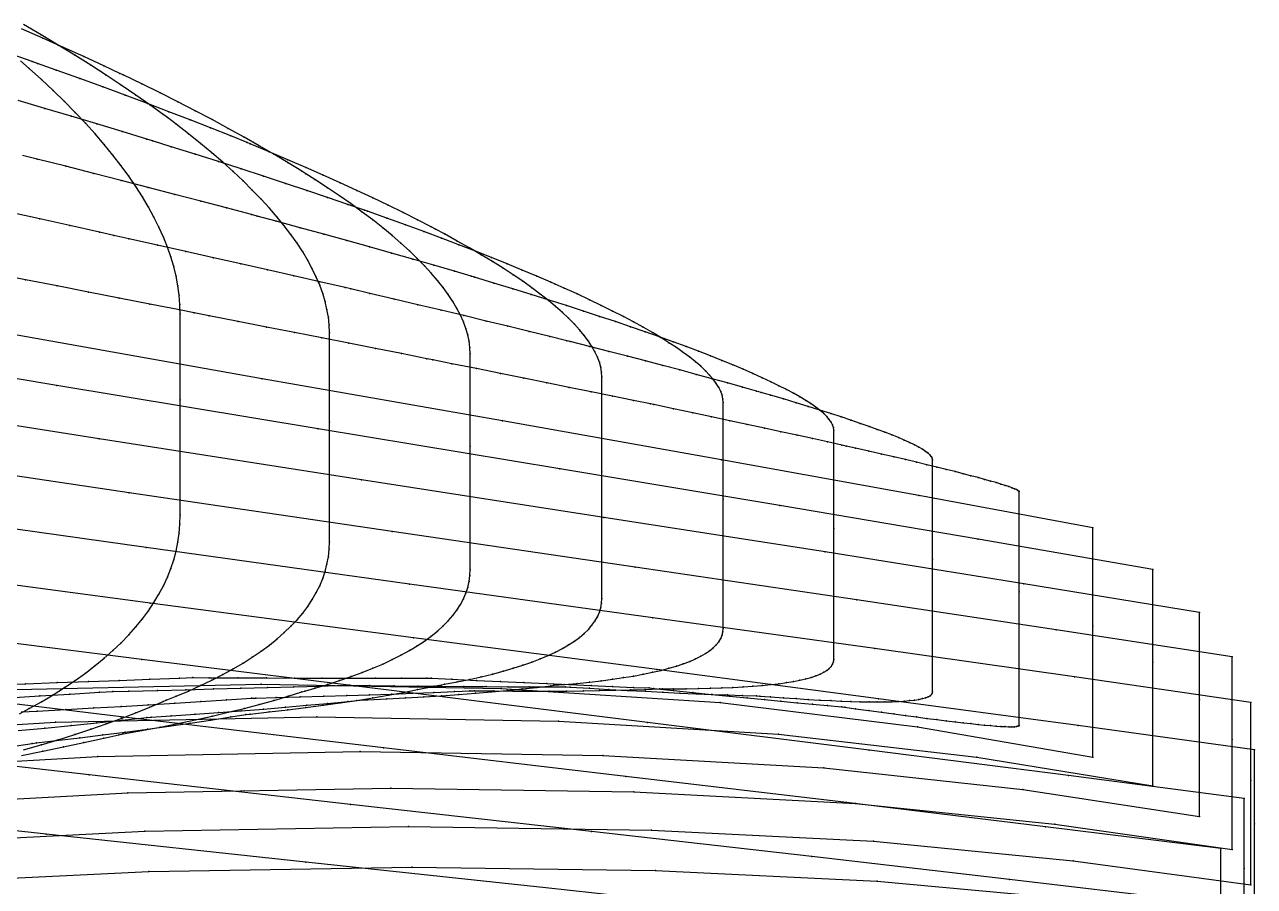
# Model space of a CAD drawing. Extents: x 0 to 4.67, y -4.5 to 1.66.
# Drawn here: x 4.134 to 4.667, y -0.268 to 0.106 of the extents above; entities that cross this region are included whole.
import ezdxf

# ---------------------------------------------------------------- set-up
doc = ezdxf.new("R2010")
doc.units = 0
doc.layers.get('0').update_dxf_attribs({"linetype": 'CONTINUOUS'})

msp = doc.modelspace()

# ---------------------------------------------------------------- linework, layer by layer
at = {"color": 4}
for points in [[(4.13231, -0.21127), (4.14155, -0.20943), (4.15057, -0.20757), (4.15938, -0.20568), (4.16798, -0.20377), (4.17447, -0.20227), (4.17635, -0.20194), (4.18451, -0.20047), (4.19245, -0.19896), (4.20017, -0.19742), (4.20766, -0.19583), (4.21494, -0.19421), (4.22199, -0.19256), (4.22881, -0.19087), (4.23542, -0.18914), (4.24179, -0.18737), (4.24795, -0.18557), (4.25387, -0.18374), (4.25519, -0.18331), (4.25957, -0.18209), (4.26504, -0.18045), (4.27028, -0.17877), (4.2753, -0.17705), (4.28008, -0.17528), (4.28464, -0.17346), (4.28896, -0.1716), (4.29305, -0.16969), (4.29691, -0.16774), (4.30054, -0.16574), (4.30394, -0.1637), (4.3071, -0.16161), (4.31003, -0.15948), (4.31273, -0.15731), (4.31519, -0.15509), (4.31742, -0.15283), (4.31942, -0.15053), (4.32118, -0.14818), (4.32271, -0.14579), (4.324, -0.14336), (4.32506, -0.14088), (4.32588, -0.13837), (4.32647, -0.13581), (4.32682, -0.13321), (4.32694, -0.13057), (4.32694, -0.07705), (4.32694, -0.03693), (4.32682, -0.03425), (4.32647, -0.03152), (4.32588, -0.02876), (4.32506, -0.02595), (4.324, -0.02309), (4.32271, -0.0202), (4.32118, -0.01726), (4.31942, -0.01428), (4.31742, -0.01127), (4.31519, -0.00821), (4.31273, -0.00511), (4.31003, -0.00197), (4.3071, 0.00121), (4.30394, 0.00443), (4.30054, 0.00769), (4.29691, 0.01099), (4.29305, 0.01432), (4.28896, 0.0177), (4.28464, 0.02111), (4.28008, 0.02455), (4.2753, 0.02804), (4.27028, 0.03156), (4.26504, 0.03512), (4.25957, 0.03871), (4.2557, 0.04117), (4.25387, 0.04233), (4.24795, 0.04596), (4.2418, 0.04963), (4.23542, 0.05334), (4.22881, 0.05707), (4.22199, 0.06084), (4.21494, 0.06464), (4.20766, 0.06847), (4.20017, 0.07233), (4.19245, 0.07622), (4.18451, 0.08014), (4.17635, 0.08409), (4.17499, 0.08474), (4.16798, 0.08804), (4.15938, 0.09202), (4.15057, 0.09602), (4.14155, 0.10006), (4.13231, 0.10411)], [(4.13319, -0.20884), (4.1408, -0.20666), (4.1482, -0.20445), (4.15537, -0.2022), (4.16233, -0.1999), (4.16906, -0.19758), (4.17558, -0.19521), (4.18187, -0.19281), (4.18793, -0.19037), (4.19378, -0.1879), (4.19508, -0.18732), (4.1994, -0.1856), (4.2048, -0.18331), (4.20997, -0.18098), (4.21491, -0.17861), (4.21963, -0.17618), (4.22412, -0.17372), (4.22839, -0.1712), (4.23242, -0.16864), (4.23623, -0.16604), (4.23981, -0.16339), (4.24316, -0.1607), (4.24628, -0.15796), (4.24917, -0.15518), (4.25183, -0.15236), (4.25426, -0.14949), (4.25646, -0.14658), (4.25843, -0.14363), (4.26017, -0.14063), (4.26168, -0.1376), (4.26295, -0.13452), (4.264, -0.1314), (4.26481, -0.12824), (4.26539, -0.12504), (4.26573, -0.1218), (4.26585, -0.11852), (4.26585, -0.06666), (4.26585, -0.02779), (4.26573, -0.02447), (4.26539, -0.02111), (4.26481, -0.0177), (4.264, -0.01426), (4.26295, -0.01077), (4.26168, -0.00724), (4.26017, -0.00368), (4.25843, -0.00007), (4.25646, 0.00357), (4.25426, 0.00726), (4.25183, 0.01098), (4.24917, 0.01474), (4.24628, 0.01854), (4.24316, 0.02237), (4.23981, 0.02624), (4.23623, 0.03015), (4.23242, 0.03409), (4.22839, 0.03807), (4.22412, 0.04209), (4.21963, 0.04613), (4.21491, 0.05022), (4.20997, 0.05433), (4.2048, 0.05848), (4.1994, 0.06266), (4.19559, 0.06552), (4.19378, 0.06687), (4.18793, 0.07109), (4.18187, 0.07534), (4.17558, 0.07962), (4.16906, 0.08393), (4.16233, 0.08827), (4.15537, 0.09263), (4.1482, 0.09703), (4.1408, 0.10145), (4.13319, 0.1059)], [(4.12625, -0.20767), (4.13689, -0.20604), (4.13875, -0.20575), (4.14732, -0.20478), (4.15754, -0.20359), (4.16754, -0.20237), (4.17733, -0.20112), (4.18691, -0.19986), (4.19627, -0.19857), (4.20541, -0.19726), (4.21433, -0.19592), (4.22303, -0.19456), (4.22961, -0.19349), (4.23152, -0.1933), (4.23978, -0.1924), (4.24782, -0.19146), (4.25563, -0.19049), (4.26322, -0.18949), (4.27059, -0.18844), (4.27773, -0.18737), (4.28464, -0.18626), (4.29133, -0.18511), (4.29779, -0.18393), (4.30402, -0.18271), (4.31002, -0.18146), (4.31136, -0.18116), (4.31579, -0.1804), (4.32133, -0.17936), (4.32664, -0.17827), (4.33172, -0.17714), (4.33656, -0.17596), (4.34117, -0.17474), (4.34555, -0.17347), (4.3497, -0.17216), (4.35361, -0.1708), (4.35728, -0.1694), (4.36072, -0.16795), (4.36393, -0.16646), (4.3669, -0.16492), (4.36963, -0.16334), (4.37212, -0.16172), (4.37438, -0.16005), (4.3764, -0.15834), (4.37819, -0.15658), (4.37973, -0.15479), (4.38104, -0.15294), (4.38211, -0.15106), (4.38295, -0.14913), (4.38354, -0.14716), (4.3839, -0.14515), (4.38402, -0.1431), (4.38402, -0.08819), (4.38402, -0.04703), (4.3839, -0.04494), (4.38354, -0.0428), (4.38295, -0.04061), (4.38211, -0.03838), (4.38104, -0.03611), (4.37973, -0.03379), (4.37819, -0.03143), (4.3764, -0.02903), (4.37438, -0.02659), (4.37212, -0.0241), (4.36963, -0.02157), (4.3669, -0.019), (4.36393, -0.01639), (4.36072, -0.01373), (4.35728, -0.01104), (4.35361, -0.0083), (4.3497, -0.00552), (4.34555, -0.00271), (4.34117, 0.00015), (4.33656, 0.00304), (4.33172, 0.00598), (4.32664, 0.00895), (4.32133, 0.01197), (4.31579, 0.01502), (4.31188, 0.01711), (4.31002, 0.0181), (4.30402, 0.02119), (4.29779, 0.02433), (4.29133, 0.0275), (4.28464, 0.0307), (4.27773, 0.03394), (4.27059, 0.03722), (4.26322, 0.04053), (4.25563, 0.04387), (4.24782, 0.04725), (4.23978, 0.05066), (4.23152, 0.0541), (4.23013, 0.05467), (4.22303, 0.05755), (4.21433, 0.06103), (4.20541, 0.06453), (4.19627, 0.06807), (4.18691, 0.07163), (4.17733, 0.07523), (4.16754, 0.07885), (4.15754, 0.08251), (4.14732, 0.08619), (4.13927, 0.08905), (4.13689, 0.0899), (4.12625, 0.09362)], [(4.13142, -0.19322), (4.13568, -0.19096), (4.141, -0.18796), (4.14609, -0.18492), (4.15097, -0.18184), (4.15562, -0.1787), (4.16004, -0.17552), (4.16424, -0.1723), (4.16822, -0.16903), (4.17197, -0.16572), (4.1755, -0.16236), (4.1788, -0.15896), (4.18188, -0.15551), (4.18472, -0.15202), (4.18735, -0.14849), (4.18974, -0.14492), (4.19191, -0.1413), (4.19385, -0.13764), (4.19556, -0.13394), (4.19705, -0.1302), (4.1983, -0.12642), (4.19933, -0.1226), (4.20013, -0.11874), (4.2007, -0.11484), (4.20104, -0.1109), (4.20116, -0.10692), (4.20116, -0.05702), (4.20116, -0.01962), (4.20104, -0.0156), (4.2007, -0.01155), (4.20013, -0.00745), (4.19933, -0.00331), (4.1983, 0.00086), (4.19705, 0.00507), (4.19556, 0.00932), (4.19385, 0.01361), (4.19191, 0.01794), (4.18974, 0.0223), (4.18735, 0.02669), (4.18472, 0.03113), (4.18188, 0.03559), (4.1788, 0.0401), (4.1755, 0.04463), (4.17197, 0.0492), (4.16822, 0.05381), (4.16424, 0.05844), (4.16004, 0.06311), (4.15562, 0.06781), (4.15097, 0.07254), (4.14609, 0.0773), (4.141, 0.08209), (4.13568, 0.08691), (4.13192, 0.0902)], [(4.13079, -0.2005), (4.14239, -0.1994), (4.15379, -0.19828), (4.16498, -0.19714), (4.17595, -0.196), (4.18672, -0.19485), (4.1886, -0.19464), (4.19727, -0.19407), (4.20761, -0.19337), (4.21773, -0.19264), (4.22763, -0.19189), (4.23732, -0.19112), (4.24678, -0.19033), (4.25603, -0.18952), (4.26505, -0.18869), (4.27386, -0.18784), (4.28051, -0.18716), (4.28244, -0.18708), (4.29079, -0.1867), (4.29893, -0.18628), (4.30683, -0.18583), (4.31451, -0.18535), (4.32196, -0.18483), (4.32918, -0.18428), (4.33618, -0.18369), (4.34294, -0.18308), (4.34948, -0.18242), (4.35578, -0.18174), (4.36185, -0.18102), (4.3632, -0.18084), (4.36769, -0.18049), (4.37329, -0.17999), (4.37866, -0.17944), (4.3838, -0.17885), (4.3887, -0.17821), (4.39336, -0.17752), (4.39779, -0.1768), (4.40198, -0.17602), (4.40594, -0.1752), (4.40966, -0.17434), (4.41314, -0.17343), (4.41638, -0.17248), (4.41938, -0.17149), (4.42214, -0.17045), (4.42467, -0.16936), (4.42695, -0.16823), (4.429, -0.16706), (4.4308, -0.16584), (4.43237, -0.16458), (4.43369, -0.16328), (4.43477, -0.16193), (4.43562, -0.16054), (4.43622, -0.15911), (4.43658, -0.15763), (4.4367, -0.15612), (4.4367, -0.10008), (4.4367, -0.05808), (4.43658, -0.05652), (4.43622, -0.05491), (4.43562, -0.05326), (4.43477, -0.05156), (4.43369, -0.04982), (4.43237, -0.04803), (4.4308, -0.0462), (4.429, -0.04432), (4.42695, -0.0424), (4.42467, -0.04043), (4.42214, -0.03843), (4.41938, -0.03637), (4.41638, -0.03428), (4.41314, -0.03214), (4.40966, -0.02996), (4.40594, -0.02774), (4.40198, -0.02547), (4.39779, -0.02316), (4.39336, -0.02082), (4.3887, -0.01842), (4.3838, -0.01599), (4.37866, -0.01352), (4.37329, -0.01101), (4.36769, -0.00845), (4.36373, -0.00669), (4.36185, -0.00587), (4.35578, -0.00326), (4.34948, -0.00062), (4.34294, 0.00206), (4.33618, 0.00478), (4.32918, 0.00754), (4.32196, 0.01034), (4.31451, 0.01317), (4.30683, 0.01604), (4.29893, 0.01894), (4.29079, 0.02188), (4.28244, 0.02486), (4.28104, 0.02535), (4.27386, 0.02785), (4.26505, 0.03086), (4.25603, 0.03391), (4.24678, 0.03699), (4.23732, 0.0401), (4.22763, 0.04324), (4.21773, 0.04642), (4.20761, 0.04963), (4.19727, 0.05288), (4.18913, 0.0554), (4.18672, 0.05615), (4.17595, 0.05944), (4.16498, 0.06276), (4.15379, 0.06611), (4.14239, 0.06949), (4.13079, 0.0729)], [(4.13219, -0.19236), (4.13913, -0.192), (4.15148, -0.19135), (4.16362, -0.19068), (4.17556, -0.19), (4.18729, -0.18932), (4.1988, -0.18862), (4.2101, -0.18792), (4.22119, -0.1872), (4.23207, -0.18648), (4.23397, -0.18635), (4.24273, -0.18615), (4.25317, -0.18588), (4.2634, -0.1856), (4.2734, -0.1853), (4.28319, -0.18498), (4.29275, -0.18464), (4.3021, -0.18428), (4.31121, -0.1839), (4.32011, -0.18351), (4.32683, -0.18319), (4.32878, -0.18321), (4.33722, -0.1833), (4.34544, -0.18335), (4.35342, -0.18337), (4.36118, -0.18336), (4.36871, -0.18332), (4.37601, -0.18324), (4.38307, -0.18313), (4.38991, -0.18299), (4.39651, -0.18281), (4.40288, -0.1826), (4.40901, -0.18236), (4.41037, -0.1823), (4.41491, -0.18232), (4.42057, -0.1823), (4.42599, -0.18224), (4.43118, -0.18213), (4.43613, -0.18198), (4.44085, -0.18178), (4.44532, -0.18154), (4.44956, -0.18126), (4.45355, -0.18093), (4.45731, -0.18055), (4.46083, -0.18013), (4.4641, -0.17967), (4.46713, -0.17916), (4.46993, -0.17861), (4.47248, -0.17802), (4.47479, -0.17738), (4.47685, -0.17669), (4.47867, -0.17596), (4.48026, -0.17519), (4.48159, -0.17437), (4.48269, -0.17351), (4.48354, -0.17261), (4.48415, -0.17166), (4.48451, -0.17067), (4.48464, -0.16964), (4.48464, -0.11273), (4.48464, -0.07007), (4.48451, -0.06899), (4.48415, -0.06786), (4.48354, -0.06669), (4.48269, -0.06548), (4.48159, -0.06421), (4.48026, -0.06291), (4.47867, -0.06155), (4.47685, -0.06015), (4.47479, -0.05871), (4.47248, -0.05722), (4.46993, -0.05568), (4.46713, -0.0541), (4.4641, -0.05248), (4.46083, -0.05081), (4.45731, -0.0491), (4.45355, -0.04734), (4.44956, -0.04554), (4.44532, -0.0437), (4.44085, -0.04181), (4.43613, -0.03988), (4.43118, -0.03791), (4.42599, -0.0359), (4.42057, -0.03384), (4.41491, -0.03174), (4.41091, -0.03028), (4.40901, -0.0296), (4.40288, -0.02745), (4.39651, -0.02525), (4.38991, -0.02301), (4.38307, -0.02074), (4.37601, -0.01842), (4.36871, -0.01606), (4.36118, -0.01367), (4.35342, -0.01123), (4.34544, -0.00876), (4.33722, -0.00625), (4.32878, -0.0037), (4.32737, -0.00328), (4.32011, -0.00114), (4.31121, 0.00145), (4.3021, 0.00408), (4.29275, 0.00674), (4.28319, 0.00944), (4.2734, 0.01217), (4.2634, 0.01494), (4.25317, 0.01775), (4.24273, 0.02059), (4.2345, 0.0228), (4.23207, 0.02346), (4.22119, 0.02635), (4.2101, 0.02927), (4.1988, 0.03223), (4.18729, 0.03522), (4.17556, 0.03825), (4.16362, 0.0413), (4.15148, 0.04439), (4.13913, 0.04751), (4.13272, 0.04912)], [(4.12695, -0.18626), (4.14023, -0.18545), (4.15331, -0.18463), (4.16619, -0.18383), (4.17185, -0.18346), (4.17886, -0.18331), (4.19132, -0.18303), (4.20358, -0.18274), (4.21562, -0.18244), (4.22745, -0.18213), (4.23907, -0.18182), (4.25048, -0.1815), (4.26167, -0.18117), (4.27264, -0.18084), (4.27456, -0.18077), (4.2834, -0.1809), (4.29394, -0.18104), (4.30426, -0.18115), (4.31435, -0.18125), (4.32423, -0.18134), (4.33388, -0.1814), (4.34331, -0.18145), (4.35251, -0.18148), (4.36148, -0.1815), (4.36827, -0.1815), (4.37023, -0.18162), (4.37875, -0.18212), (4.38704, -0.1826), (4.3951, -0.18304), (4.40293, -0.18345), (4.41052, -0.18383), (4.41789, -0.18418), (4.42502, -0.18449), (4.43192, -0.18478), (4.43858, -0.18503), (4.445, -0.18525), (4.45119, -0.18544), (4.45257, -0.18548), (4.45714, -0.18584), (4.46285, -0.18625), (4.46833, -0.18663), (4.47357, -0.18696), (4.47856, -0.18724), (4.48332, -0.18748), (4.48783, -0.18768), (4.49211, -0.18784), (4.49614, -0.18794), (4.49993, -0.18801), (4.50348, -0.18803), (4.50678, -0.18801), (4.50984, -0.18794), (4.51266, -0.18782), (4.51523, -0.18767), (4.51756, -0.18747), (4.51965, -0.18722), (4.52149, -0.18693), (4.52308, -0.1866), (4.52443, -0.18623), (4.52554, -0.1858), (4.5264, -0.18534), (4.52701, -0.18483), (4.52738, -0.18428), (4.5275, -0.18368), (4.5275, -0.12612), (4.5275, -0.08298), (4.52738, -0.08233), (4.52701, -0.08165), (4.5264, -0.08091), (4.52554, -0.08013), (4.52443, -0.0793), (4.52308, -0.07842), (4.52149, -0.0775), (4.51965, -0.07654), (4.51756, -0.07552), (4.51523, -0.07446), (4.51266, -0.07336), (4.50984, -0.07221), (4.50678, -0.07101), (4.50348, -0.06977), (4.49993, -0.06848), (4.49614, -0.06715), (4.49211, -0.06577), (4.48783, -0.06435), (4.48332, -0.06288), (4.47856, -0.06137), (4.47357, -0.05981), (4.46833, -0.05821), (4.46286, -0.05656), (4.45714, -0.05488), (4.4531, -0.0537), (4.45119, -0.05315), (4.445, -0.0514), (4.43858, -0.04961), (4.43192, -0.04778), (4.42502, -0.04591), (4.41789, -0.04399), (4.41052, -0.04204), (4.40293, -0.04004), (4.3951, -0.038), (4.38704, -0.03592), (4.37875, -0.0338), (4.37023, -0.03164), (4.3688, -0.03128), (4.36148, -0.02947), (4.35251, -0.02727), (4.34331, -0.02502), (4.33388, -0.02274), (4.32423, -0.02042), (4.31435, -0.01806), (4.30426, -0.01567), (4.29394, -0.01323), (4.2834, -0.01076), (4.2751, -0.00883), (4.27264, -0.00826), (4.26167, -0.00573), (4.25048, -0.00317), (4.23907, -0.00057), (4.22745, 0.00207), (4.21562, 0.00474), (4.20358, 0.00744), (4.19132, 0.01018), (4.17886, 0.01296), (4.17239, 0.01439), (4.16619, 0.01578), (4.15331, 0.01864), (4.14023, 0.02154), (4.12695, 0.02447)], [(4.11996, -0.18068), (4.13396, -0.18018), (4.14775, -0.17969), (4.16134, -0.17919), (4.17473, -0.1787), (4.18791, -0.17822), (4.20089, -0.17773), (4.2066, -0.17752), (4.21366, -0.17755), (4.22622, -0.1776), (4.23857, -0.17765), (4.2507, -0.17769), (4.26263, -0.17772), (4.27434, -0.17775), (4.28584, -0.17778), (4.29711, -0.1778), (4.30817, -0.17781), (4.31011, -0.17781), (4.31901, -0.17823), (4.32963, -0.17872), (4.34003, -0.17919), (4.35021, -0.17965), (4.36016, -0.1801), (4.36989, -0.18053), (4.37939, -0.18094), (4.38866, -0.18134), (4.39771, -0.18172), (4.40454, -0.182), (4.40652, -0.18221), (4.41511, -0.18309), (4.42346, -0.18394), (4.43159, -0.18476), (4.43947, -0.18555), (4.44713, -0.1863), (4.45455, -0.18703), (4.46174, -0.18773), (4.46869, -0.1884), (4.4754, -0.18903), (4.48188, -0.18964), (4.48811, -0.19021), (4.4895, -0.19034), (4.49411, -0.19099), (4.49987, -0.1918), (4.50539, -0.19256), (4.51066, -0.19328), (4.5157, -0.19396), (4.52049, -0.19459), (4.52504, -0.19518), (4.52935, -0.19573), (4.53341, -0.19623), (4.53723, -0.19668), (4.54081, -0.1971), (4.54414, -0.19747), (4.54722, -0.19779), (4.55006, -0.19808), (4.55266, -0.19831), (4.55501, -0.19851), (4.55711, -0.19866), (4.55896, -0.19876), (4.56057, -0.19882), (4.56193, -0.19884), (4.56304, -0.19881), (4.56391, -0.19874), (4.56453, -0.19863), (4.5649, -0.19847), (4.56502, -0.19826), (4.56502, -0.14027), (4.56502, -0.09679), (4.5649, -0.09654), (4.56453, -0.09625), (4.56391, -0.0959), (4.56304, -0.09551), (4.56193, -0.09507), (4.56057, -0.09459), (4.55896, -0.09406), (4.55711, -0.09348), (4.55501, -0.09285), (4.55266, -0.09218), (4.55006, -0.09146), (4.54722, -0.0907), (4.54414, -0.08989), (4.54081, -0.08903), (4.53723, -0.08812), (4.53341, -0.08717), (4.52935, -0.08618), (4.52504, -0.08513), (4.52049, -0.08404), (4.5157, -0.08291), (4.51066, -0.08173), (4.50539, -0.0805), (4.49987, -0.07923), (4.49411, -0.07792), (4.49004, -0.07699), (4.48811, -0.07656), (4.48188, -0.07519), (4.4754, -0.07377), (4.46869, -0.0723), (4.46174, -0.07079), (4.45455, -0.06924), (4.44713, -0.06765), (4.43948, -0.06601), (4.43159, -0.06433), (4.42346, -0.06261), (4.41511, -0.06085), (4.40652, -0.05904), (4.40509, -0.05874), (4.39771, -0.05722), (4.38866, -0.05537), (4.37939, -0.05347), (4.36989, -0.05154), (4.36016, -0.04956), (4.35021, -0.04755), (4.34003, -0.04549), (4.32963, -0.0434), (4.31901, -0.04126), (4.31065, -0.03959), (4.30817, -0.03909), (4.29711, -0.0369), (4.28584, -0.03466), (4.27434, -0.03239), (4.26263, -0.03008), (4.2507, -0.02773), (4.23857, -0.02535), (4.22622, -0.02293), (4.21366, -0.02047), (4.20714, -0.01919), (4.20089, -0.01796), (4.18791, -0.01541), (4.17473, -0.01282), (4.16134, -0.0102), (4.14775, -0.00754), (4.13396, -0.00484), (4.11996, -0.00211)], [(4.02557, -0.2042), (4.14706, -0.19684), (4.26046, -0.19448), (4.36519, -0.19633), (4.46073, -0.20203), (4.54669, -0.21201), (4.6231, -0.22446), (4.6231, -0.1708), (4.6231, -0.13058), (4.54724, -0.11736), (4.46128, -0.10275), (4.36574, -0.08685), (4.26101, -0.06956), (4.14761, -0.05067), (4.02612, -0.03028)], [(4.12338, -0.18277), (4.23619, -0.18028), (4.34038, -0.18224), (4.43543, -0.18828), (4.52094, -0.19887), (4.59695, -0.21207), (4.59695, -0.15516), (4.59695, -0.1125), (4.52148, -0.09848), (4.43597, -0.08298), (4.34092, -0.06612), (4.23674, -0.04779), (4.12392, -0.02775)], [(4.04347, -0.21871), (4.16543, -0.21176), (4.27927, -0.20954), (4.3844, -0.21128), (4.48032, -0.21666), (4.5666, -0.22608), (4.64331, -0.23782), (4.64331, -0.18719), (4.64331, -0.14924), (4.56715, -0.13676), (4.48087, -0.12298), (4.38495, -0.10798), (4.27982, -0.09166), (4.16598, -0.07383), (4.04402, -0.05459)], [(4.05613, -0.23409), (4.17839, -0.22753), (4.29252, -0.22543), (4.39792, -0.22708), (4.49408, -0.23216), (4.58058, -0.24106), (4.65748, -0.25215), (4.65748, -0.20433), (4.65748, -0.16848), (4.58114, -0.1567), (4.49463, -0.14368), (4.39847, -0.12951), (4.29307, -0.11411), (4.17894, -0.09727), (4.05668, -0.07909)], [(4.06342, -0.25036), (4.18583, -0.24416), (4.3001, -0.24218), (4.40562, -0.24373), (4.50189, -0.24854), (4.5885, -0.25695), (4.66549, -0.26743), (4.66549, -0.22222), (4.66549, -0.18834), (4.58905, -0.1772), (4.50244, -0.16489), (4.40617, -0.15149), (4.30065, -0.13693), (4.18638, -0.12101), (4.06397, -0.10383)], [(4.06515, -0.26754), (4.18753, -0.26167), (4.30178, -0.25979), (4.40728, -0.26127), (4.50353, -0.26581), (4.59012, -0.27377), (4.6671, -0.28369), (4.6671, -0.24091), (4.6671, -0.20884), (4.59067, -0.1983), (4.50408, -0.18665), (4.40783, -0.17398), (4.30233, -0.1602), (4.18809, -0.14513), (4.0657, -0.12887)], [(4.06169, -0.28558), (4.18389, -0.28002), (4.29796, -0.27824), (4.4033, -0.27963), (4.49941, -0.28394), (4.58587, -0.29148), (4.66273, -0.30088), (4.66273, -0.26035), (4.66273, -0.22996), (4.58642, -0.21998), (4.49996, -0.20894), (4.40385, -0.19693), (4.29851, -0.18387), (4.18444, -0.1696), (4.06224, -0.1542)], [(4.05316, -0.30446), (4.17502, -0.29919), (4.28878, -0.2975), (4.39383, -0.29882), (4.48967, -0.30291), (4.57589, -0.31006), (4.65254, -0.31898), (4.65254, -0.28053), (4.65254, -0.25171), (4.57644, -0.24224), (4.49022, -0.23176), (4.39438, -0.22037), (4.28933, -0.20799), (4.17557, -0.19445), (4.05371, -0.17983)], [(4.03974, -0.32419), (4.16111, -0.31918), (4.27441, -0.31758), (4.37904, -0.31884), (4.4745, -0.32272), (4.56037, -0.32951), (4.63671, -0.33798), (4.63671, -0.30146), (4.63671, -0.27409), (4.56092, -0.26509), (4.47505, -0.25514), (4.37959, -0.24432), (4.27496, -0.23256), (4.16166, -0.2197), (4.04029, -0.20582)], [(4.02163, -0.34476), (4.14238, -0.33999), (4.25509, -0.33847), (4.35917, -0.33967), (4.45413, -0.34336), (4.53956, -0.34982), (4.6155, -0.35787), (4.6155, -0.32314), (4.6155, -0.2971), (4.5401, -0.28854), (4.45468, -0.27909), (4.35972, -0.2688), (4.25563, -0.25761), (4.14292, -0.24538), (4.02218, -0.23217)]]:
    msp.add_lwpolyline(points, dxfattribs=at)
at = {"color": 2}
for p in [(4.1408, 0.10145, 1.6407), (4.14155, 0.10006, 1.8492), (4.1482, 0.09703, 1.6407), (4.15057, 0.09602, 1.8492), (4.15537, 0.09263, 1.6407), (4.15938, 0.09202, 1.8492), (4.13568, 0.08691, 1.44466), (4.13689, 0.0899, 2.07017), (4.13927, 0.08905, 2.07017), (4.14732, 0.08619, 2.07017), (4.16233, 0.08827, 1.6407), (4.16798, 0.08804, 1.8492), (4.141, 0.08209, 1.44466), (4.15754, 0.08251, 2.07017), (4.16906, 0.08393, 1.6407), (4.17499, 0.08474, 1.8492), (4.17635, 0.08409, 1.8492), (4.18451, 0.08014, 1.8492), (4.14609, 0.0773, 1.44466), (4.16754, 0.07885, 2.07017), (4.17558, 0.07962, 1.6407), (4.17733, 0.07523, 2.07017), (4.18187, 0.07534, 1.6407), (4.19245, 0.07622, 1.8492), (4.14239, 0.06949, 2.30361), (4.15097, 0.07254, 1.44466), (4.18691, 0.07163, 2.07017), (4.18793, 0.07109, 1.6407), (4.20017, 0.07233, 1.8492), (4.15379, 0.06611, 2.30361), (4.15562, 0.06781, 1.44466), (4.19378, 0.06687, 1.6407), (4.19559, 0.06552, 1.6407), (4.19627, 0.06807, 2.07017), (4.20541, 0.06453, 2.07017), (4.20766, 0.06847, 1.8492), (4.21494, 0.06464, 1.8492), (4.16004, 0.06311, 1.44466), (4.16498, 0.06276, 2.30361), (4.17595, 0.05944, 2.30361), (4.1994, 0.06266, 1.6407), (4.21433, 0.06103, 2.07017), (4.22199, 0.06084, 1.8492), (4.16424, 0.05844, 1.44466), (4.16822, 0.05381, 1.44466), (4.18672, 0.05615, 2.30361), (4.18913, 0.0554, 2.30361), (4.2048, 0.05848, 1.6407), (4.20997, 0.05433, 1.6407), (4.22303, 0.05755, 2.07017), (4.22881, 0.05707, 1.8492), (4.23013, 0.05467, 2.07017), (4.23152, 0.0541, 2.07017), (4.17197, 0.0492, 1.44466), (4.19727, 0.05288, 2.30361), (4.20761, 0.04963, 2.30361), (4.21491, 0.05022, 1.6407), (4.23542, 0.05334, 1.8492), (4.23978, 0.05066, 2.07017), (4.2418, 0.04963, 1.8492), (4.13913, 0.04751, 2.54952), (4.15148, 0.04439, 2.54952), (4.1755, 0.04463, 1.44466), (4.21773, 0.04642, 2.30361), (4.21963, 0.04613, 1.6407), (4.22763, 0.04324, 2.30361), (4.24782, 0.04725, 2.07017), (4.24795, 0.04596, 1.8492), (4.25563, 0.04387, 2.07017), (4.16362, 0.0413, 2.54952), (4.17556, 0.03825, 2.54952), (4.1788, 0.0401, 1.44466), (4.22412, 0.04209, 1.6407), (4.22839, 0.03807, 1.6407), (4.23732, 0.0401, 2.30361), (4.25387, 0.04233, 1.8492), (4.2557, 0.04117, 1.8492), (4.25957, 0.03871, 1.8492), (4.26322, 0.04053, 2.07017), (4.18188, 0.03559, 1.44466), (4.18729, 0.03522, 2.54952), (4.1988, 0.03223, 2.54952), (4.23242, 0.03409, 1.6407), (4.24678, 0.03699, 2.30361), (4.25603, 0.03391, 2.30361), (4.26504, 0.03512, 1.8492), (4.27059, 0.03722, 2.07017), (4.27773, 0.03394, 2.07017), (4.18472, 0.03113, 1.44466), (4.18735, 0.02669, 1.44466), (4.2101, 0.02927, 2.54952), (4.23623, 0.03015, 1.6407), (4.26505, 0.03086, 2.30361), (4.27028, 0.03156, 1.8492), (4.27386, 0.02785, 2.30361), (4.2753, 0.02804, 1.8492), (4.28464, 0.0307, 2.07017), (4.29133, 0.0275, 2.07017), (4.14023, 0.02154, 2.8079), (4.18974, 0.0223, 1.44466), (4.22119, 0.02635, 2.54952), (4.23207, 0.02346, 2.54952), (4.2345, 0.0228, 2.54952), (4.23981, 0.02624, 1.6407), (4.24316, 0.02237, 1.6407), (4.28008, 0.02455, 1.8492), (4.28104, 0.02535, 2.30361), (4.28244, 0.02486, 2.30361), (4.29079, 0.02188, 2.30361), (4.29779, 0.02433, 2.07017), (4.15331, 0.01864, 2.8079), (4.19191, 0.01794, 1.44466), (4.24273, 0.02059, 2.54952), (4.24628, 0.01854, 1.6407), (4.25317, 0.01775, 2.54952), (4.28464, 0.02111, 1.8492), (4.28896, 0.0177, 1.8492), (4.29893, 0.01894, 2.30361), (4.30402, 0.02119, 2.07017), (4.30683, 0.01604, 2.30361), (4.31002, 0.0181, 2.07017), (4.31188, 0.01711, 2.07017), (4.16619, 0.01578, 2.8079), (4.17239, 0.01439, 2.8079), (4.17886, 0.01296, 2.8079), (4.19385, 0.01361, 1.44466), (4.24917, 0.01474, 1.6407), (4.25183, 0.01098, 1.6407), (4.2634, 0.01494, 2.54952), (4.2734, 0.01217, 2.54952), (4.29305, 0.01432, 1.8492), (4.29691, 0.01099, 1.8492), (4.31451, 0.01317, 2.30361), (4.31579, 0.01502, 2.07017), (4.32133, 0.01197, 2.07017), (4.19132, 0.01018, 2.8079), (4.19556, 0.00932, 1.44466), (4.20358, 0.00744, 2.8079), (4.25426, 0.00726, 1.6407), (4.28319, 0.00944, 2.54952), (4.29275, 0.00674, 2.54952), (4.30054, 0.00769, 1.8492), (4.32196, 0.01034, 2.30361), (4.32664, 0.00895, 2.07017), (4.32918, 0.00754, 2.30361), (4.33172, 0.00598, 2.07017), (4.19705, 0.00507, 1.44466), (4.1983, 0.00086, 1.44466), (4.21562, 0.00474, 2.8079), (4.22745, 0.00207, 2.8079), (4.25646, 0.00357, 1.6407), (4.3021, 0.00408, 2.54952), (4.30394, 0.00443, 1.8492), (4.3071, 0.00121, 1.8492), (4.31121, 0.00145, 2.54952), (4.33618, 0.00478, 2.30361), (4.33656, 0.00304, 2.07017), (4.34117, 0.00015, 2.07017), (4.34294, 0.00206, 2.30361), (4.13396, -0.00484, 3.07874), (4.19933, -0.00331, 1.44466), (4.23907, -0.00057, 2.8079), (4.25048, -0.00317, 2.8079), (4.25843, -0.00007, 1.6407), (4.26017, -0.00368, 1.6407), (4.31003, -0.00197, 1.8492), (4.31273, -0.00511, 1.8492), (4.32011, -0.00114, 2.54952), (4.32737, -0.00328, 2.54952), (4.32878, -0.0037, 2.54952), (4.34555, -0.00271, 2.07017), (4.34948, -0.00062, 2.30361), (4.35578, -0.00326, 2.30361), (4.14775, -0.00754, 3.07874), (4.16134, -0.0102, 3.07874), (4.20013, -0.00745, 1.44466), (4.26167, -0.00573, 2.8079), (4.26168, -0.00724, 1.6407), (4.27264, -0.00826, 2.8079), (4.2751, -0.00883, 2.8079), (4.31519, -0.00821, 1.8492), (4.33722, -0.00625, 2.54952), (4.34544, -0.00876, 2.54952), (4.3497, -0.00552, 2.07017), (4.35361, -0.0083, 2.07017), (4.36185, -0.00587, 2.30361), (4.36373, -0.00669, 2.30361), (4.36769, -0.00845, 2.30361), (4.17473, -0.01282, 3.07874), (4.18791, -0.01541, 3.07874), (4.2007, -0.01155, 1.44466), (4.20104, -0.0156, 1.44466), (4.26295, -0.01077, 1.6407), (4.264, -0.01426, 1.6407), (4.2834, -0.01076, 2.8079), (4.29394, -0.01323, 2.8079), (4.30426, -0.01567, 2.8079), (4.31742, -0.01127, 1.8492), (4.31942, -0.01428, 1.8492), (4.35342, -0.01123, 2.54952), (4.35728, -0.01104, 2.07017), (4.36072, -0.01373, 2.07017), (4.36118, -0.01367, 2.54952), (4.37329, -0.01101, 2.30361), (4.37866, -0.01352, 2.30361), (4.3838, -0.01599, 2.30361), (4.20089, -0.01796, 3.07874), (4.20116, -0.01962, 1.44466), (4.20714, -0.01919, 3.07874), (4.21366, -0.02047, 3.07874), (4.26481, -0.0177, 1.6407), (4.26539, -0.02111, 1.6407), (4.31435, -0.01806, 2.8079), (4.32118, -0.01726, 1.8492), (4.32271, -0.0202, 1.8492), (4.32423, -0.02042, 2.8079), (4.36393, -0.01639, 2.07017), (4.3669, -0.019, 2.07017), (4.36871, -0.01606, 2.54952), (4.37601, -0.01842, 2.54952), (4.38307, -0.02074, 2.54952), (4.3887, -0.01842, 2.30361), (4.39336, -0.02082, 2.30361), (4.22622, -0.02293, 3.07874), (4.23857, -0.02535, 3.07874), (4.26573, -0.02447, 1.6407), (4.324, -0.02309, 1.8492), (4.32506, -0.02595, 1.8492), (4.33388, -0.02274, 2.8079), (4.34331, -0.02502, 2.8079), (4.36963, -0.02157, 2.07017), (4.37212, -0.0241, 2.07017), (4.37438, -0.02659, 2.07017), (4.38991, -0.02301, 2.54952), (4.39651, -0.02525, 2.54952), (4.39779, -0.02316, 2.30361), (4.40198, -0.02547, 2.30361), (4.2507, -0.02773, 3.07874), (4.26263, -0.03008, 3.07874), (4.26585, -0.02779, 1.6407), (4.32588, -0.02876, 1.8492), (4.32647, -0.03152, 1.8492), (4.35251, -0.02727, 2.8079), (4.36148, -0.02947, 2.8079), (4.3688, -0.03128, 2.8079), (4.37023, -0.03164, 2.8079), (4.3764, -0.02903, 2.07017), (4.37819, -0.03143, 2.07017), (4.40288, -0.02745, 2.54952), (4.40594, -0.02774, 2.30361), (4.40901, -0.0296, 2.54952), (4.40966, -0.02996, 2.30361), (4.41091, -0.03028, 2.54952), (4.41491, -0.03174, 2.54952), (4.27434, -0.03239, 3.07874), (4.28584, -0.03466, 3.07874), (4.29711, -0.0369, 3.07874), (4.32682, -0.03425, 1.8492), (4.32694, -0.03693, 1.8492), (4.37875, -0.0338, 2.8079), (4.37973, -0.03379, 2.07017), (4.38104, -0.03611, 2.07017), (4.38704, -0.03592, 2.8079), (4.41314, -0.03214, 2.30361), (4.41638, -0.03428, 2.30361), (4.41938, -0.03637, 2.30361), (4.42057, -0.03384, 2.54952), (4.42599, -0.0359, 2.54952), (4.30817, -0.03909, 3.07874), (4.31065, -0.03959, 3.07874), (4.31901, -0.04126, 3.07874), (4.38211, -0.03838, 2.07017), (4.38295, -0.04061, 2.07017), (4.3951, -0.038, 2.8079), (4.40293, -0.04004, 2.8079), (4.41052, -0.04204, 2.8079), (4.42214, -0.03843, 2.30361), (4.42467, -0.04043, 2.30361), (4.42695, -0.0424, 2.30361), (4.43118, -0.03791, 2.54952), (4.43613, -0.03988, 2.54952), (4.44085, -0.04181, 2.54952), (4.23674, -0.04779, 3.36206), (4.32963, -0.0434, 3.07874), (4.34003, -0.04549, 3.07874), (4.35021, -0.04755, 3.07874), (4.38354, -0.0428, 2.07017), (4.3839, -0.04494, 2.07017), (4.38402, -0.04703, 2.07017), (4.41789, -0.04399, 2.8079), (4.42502, -0.04591, 2.8079), (4.429, -0.04432, 2.30361), (4.4308, -0.0462, 2.30361), (4.43192, -0.04778, 2.8079), (4.44532, -0.0437, 2.54952), (4.44956, -0.04554, 2.54952), (4.45355, -0.04734, 2.54952), (4.14761, -0.05067, 3.65784), (4.36016, -0.04956, 3.07874), (4.36989, -0.05154, 3.07874), (4.43237, -0.04803, 2.30361), (4.43369, -0.04982, 2.30361), (4.43477, -0.05156, 2.30361), (4.43562, -0.05326, 2.30361), (4.43858, -0.04961, 2.8079), (4.445, -0.0514, 2.8079), (4.45119, -0.05315, 2.8079), (4.45731, -0.0491, 2.54952), (4.46083, -0.05081, 2.54952), (4.4641, -0.05248, 2.54952), (4.20116, -0.05702, 1.44466), (4.37939, -0.05347, 3.07874), (4.38866, -0.05537, 3.07874), (4.39771, -0.05722, 3.07874), (4.43622, -0.05491, 2.30361), (4.43658, -0.05652, 2.30361), (4.4367, -0.05808, 2.30361), (4.4531, -0.0537, 2.8079), (4.45714, -0.05488, 2.8079), (4.46286, -0.05656, 2.8079), (4.46713, -0.0541, 2.54952), (4.46833, -0.05821, 2.8079), (4.46993, -0.05568, 2.54952), (4.47248, -0.05722, 2.54952), (4.40509, -0.05874, 3.07874), (4.40652, -0.05904, 3.07874), (4.41511, -0.06085, 3.07874), (4.42346, -0.06261, 3.07874), (4.47357, -0.05981, 2.8079), (4.47479, -0.05871, 2.54952), (4.47685, -0.06015, 2.54952), (4.47856, -0.06137, 2.8079), (4.47867, -0.06155, 2.54952), (4.48026, -0.06291, 2.54952), (4.48332, -0.06288, 2.8079), (4.26585, -0.06666, 1.6407), (4.34092, -0.06612, 3.36206), (4.43159, -0.06433, 3.07874), (4.43948, -0.06601, 3.07874), (4.44713, -0.06765, 3.07874), (4.45455, -0.06924, 3.07874), (4.48159, -0.06421, 2.54952), (4.48269, -0.06548, 2.54952), (4.48354, -0.06669, 2.54952), (4.48415, -0.06786, 2.54952), (4.48451, -0.06899, 2.54952), (4.48783, -0.06435, 2.8079), (4.49211, -0.06577, 2.8079), (4.49614, -0.06715, 2.8079), (4.49993, -0.06848, 2.8079), (4.16598, -0.07383, 3.96609), (4.26101, -0.06956, 3.65784), (4.46174, -0.07079, 3.07874), (4.46869, -0.0723, 3.07874), (4.4754, -0.07377, 3.07874), (4.48464, -0.07007, 2.54952), (4.50348, -0.06977, 2.8079), (4.50678, -0.07101, 2.8079), (4.50984, -0.07221, 2.8079), (4.51266, -0.07336, 2.8079), (4.51523, -0.07446, 2.8079), (4.32694, -0.07705, 1.8492), (4.48188, -0.07519, 3.07874), (4.48811, -0.07656, 3.07874), (4.49004, -0.07699, 3.07874), (4.49411, -0.07792, 3.07874), (4.49987, -0.07923, 3.07874), (4.51756, -0.07552, 2.8079), (4.51965, -0.07654, 2.8079), (4.52149, -0.0775, 2.8079), (4.52308, -0.07842, 2.8079), (4.52443, -0.0793, 2.8079), (4.43597, -0.08298, 3.36206), (4.50539, -0.0805, 3.07874), (4.51066, -0.08173, 3.07874), (4.5157, -0.08291, 3.07874), (4.52049, -0.08404, 3.07874), (4.52504, -0.08513, 3.07874), (4.52554, -0.08013, 2.8079), (4.5264, -0.08091, 2.8079), (4.52701, -0.08165, 2.8079), (4.52738, -0.08233, 2.8079), (4.5275, -0.08298, 2.8079), (4.36574, -0.08685, 3.65784), (4.38402, -0.08819, 2.07017), (4.52935, -0.08618, 3.07874), (4.53341, -0.08717, 3.07874), (4.53723, -0.08812, 3.07874), (4.54081, -0.08903, 3.07874), (4.54414, -0.08989, 3.07874), (4.27982, -0.09166, 3.96609), (4.54722, -0.0907, 3.07874), (4.55006, -0.09146, 3.07874), (4.55266, -0.09218, 3.07874), (4.55501, -0.09285, 3.07874), (4.55711, -0.09348, 3.07874), (4.55896, -0.09406, 3.07874), (4.56057, -0.09459, 3.07874), (4.56193, -0.09507, 3.07874), (4.56304, -0.09551, 3.07874), (4.56391, -0.0959, 3.07874), (4.17894, -0.09727, 4.2868), (4.4367, -0.10008, 2.30361), (4.52148, -0.09848, 3.36206), (4.56453, -0.09625, 3.07874), (4.5649, -0.09654, 3.07874), (4.56502, -0.09679, 3.07874), (4.46128, -0.10275, 3.65784), (4.20104, -0.1109, 1.44466), (4.20116, -0.10692, 1.44466), (4.38495, -0.10798, 3.96609), (4.2007, -0.11484, 1.44466), (4.29307, -0.11411, 4.2868), (4.48464, -0.11273, 2.54952), (4.54724, -0.11736, 3.65784), (4.59695, -0.1125, 3.36206), (4.18638, -0.12101, 4.61999), (4.19933, -0.1226, 1.44466), (4.20013, -0.11874, 1.44466), (4.26573, -0.1218, 1.6407), (4.26585, -0.11852, 1.6407), (4.1983, -0.12642, 1.44466), (4.26539, -0.12504, 1.6407), (4.48087, -0.12298, 3.96609), (4.5275, -0.12612, 2.8079), (4.19705, -0.1302, 1.44466), (4.264, -0.1314, 1.6407), (4.26481, -0.12824, 1.6407), (4.32682, -0.13321, 1.8492), (4.32694, -0.13057, 1.8492), (4.39847, -0.12951, 4.2868), (4.6231, -0.13058, 3.65784), (4.19385, -0.13764, 1.44466), (4.19556, -0.13394, 1.44466), (4.26168, -0.1376, 1.6407), (4.26295, -0.13452, 1.6407), (4.30065, -0.13693, 4.61999), (4.32588, -0.13837, 1.8492), (4.32647, -0.13581, 1.8492), (4.56715, -0.13676, 3.96609), (4.19191, -0.1413, 1.44466), (4.25843, -0.14363, 1.6407), (4.26017, -0.14063, 1.6407), (4.324, -0.14336, 1.8492), (4.32506, -0.14088, 1.8492), (4.38402, -0.1431, 2.07017), (4.49463, -0.14368, 4.2868), (4.56502, -0.14027, 3.07874), (4.18735, -0.14849, 1.44466), (4.18809, -0.14513, 4.96564), (4.18974, -0.14492, 1.44466), (4.25646, -0.14658, 1.6407), (4.32118, -0.14818, 1.8492), (4.32271, -0.14579, 1.8492), (4.38295, -0.14913, 2.07017), (4.38354, -0.14716, 2.07017), (4.3839, -0.14515, 2.07017), (4.64331, -0.14924, 3.96609), (4.18472, -0.15202, 1.44466), (4.25183, -0.15236, 1.6407), (4.25426, -0.14949, 1.6407), (4.31742, -0.15283, 1.8492), (4.31942, -0.15053, 1.8492), (4.38104, -0.15294, 2.07017), (4.38211, -0.15106, 2.07017), (4.40617, -0.15149, 4.61999), (4.1788, -0.15896, 1.44466), (4.18188, -0.15551, 1.44466), (4.24628, -0.15796, 1.6407), (4.24917, -0.15518, 1.6407), (4.31003, -0.15948, 1.8492), (4.31273, -0.15731, 1.8492), (4.31519, -0.15509, 1.8492), (4.3764, -0.15834, 2.07017), (4.37819, -0.15658, 2.07017), (4.37973, -0.15479, 2.07017), (4.43622, -0.15911, 2.30361), (4.43658, -0.15763, 2.30361), (4.4367, -0.15612, 2.30361), (4.58114, -0.1567, 4.2868), (4.59695, -0.15516, 3.36206), (4.1755, -0.16236, 1.44466), (4.23981, -0.16339, 1.6407), (4.24316, -0.1607, 1.6407), (4.30233, -0.1602, 4.96564), (4.30394, -0.1637, 1.8492), (4.3071, -0.16161, 1.8492), (4.3669, -0.16492, 2.07017), (4.36963, -0.16334, 2.07017), (4.37212, -0.16172, 2.07017), (4.37438, -0.16005, 2.07017), (4.43237, -0.16458, 2.30361), (4.43369, -0.16328, 2.30361), (4.43477, -0.16193, 2.30361), (4.43562, -0.16054, 2.30361), (4.50244, -0.16489, 4.61999), (4.16822, -0.16903, 1.44466), (4.17197, -0.16572, 1.44466), (4.18444, -0.1696, 5.32377), (4.23242, -0.16864, 1.6407), (4.23623, -0.16604, 1.6407), (4.29305, -0.16969, 1.8492), (4.29691, -0.16774, 1.8492), (4.30054, -0.16574, 1.8492), (4.35728, -0.1694, 2.07017), (4.36072, -0.16795, 2.07017), (4.36393, -0.16646, 2.07017), (4.42214, -0.17045, 2.30361), (4.42467, -0.16936, 2.30361), (4.42695, -0.16823, 2.30361), (4.429, -0.16706, 2.30361), (4.4308, -0.16584, 2.30361), (4.48451, -0.17067, 2.54952), (4.48464, -0.16964, 2.54952), (4.65748, -0.16848, 4.2868), (4.16004, -0.17552, 1.44466), (4.16424, -0.1723, 1.44466), (4.22412, -0.17372, 1.6407), (4.22839, -0.1712, 1.6407), (4.28008, -0.17528, 1.8492), (4.28464, -0.17346, 1.8492), (4.28896, -0.1716, 1.8492), (4.33656, -0.17596, 2.07017), (4.34117, -0.17474, 2.07017), (4.34555, -0.17347, 2.07017), (4.3497, -0.17216, 2.07017), (4.35361, -0.1708, 2.07017), (4.40198, -0.17602, 2.30361), (4.40594, -0.1752, 2.30361), (4.40783, -0.17398, 4.96564), (4.40966, -0.17434, 2.30361), (4.41314, -0.17343, 2.30361), (4.41638, -0.17248, 2.30361), (4.41938, -0.17149, 2.30361), (4.47867, -0.17596, 2.54952), (4.48026, -0.17519, 2.54952), (4.48159, -0.17437, 2.54952), (4.48269, -0.17351, 2.54952), (4.48354, -0.17261, 2.54952), (4.48415, -0.17166, 2.54952), (4.6231, -0.1708, 3.65784), (4.13396, -0.18018, 3.07874), (4.14775, -0.17969, 3.07874), (4.15562, -0.1787, 1.44466), (4.16134, -0.17919, 3.07874), (4.17473, -0.1787, 3.07874), (4.18791, -0.17822, 3.07874), (4.20089, -0.17773, 3.07874), (4.2066, -0.17752, 3.07874), (4.20997, -0.18098, 1.6407), (4.21366, -0.17755, 3.07874), (4.21491, -0.17861, 1.6407), (4.21963, -0.17618, 1.6407), (4.22622, -0.1776, 3.07874), (4.23619, -0.18028, 3.36206), (4.23857, -0.17765, 3.07874), (4.2507, -0.17769, 3.07874), (4.26167, -0.18117, 2.8079), (4.26263, -0.17772, 3.07874), (4.26504, -0.18045, 1.8492), (4.27028, -0.17877, 1.8492), (4.27264, -0.18084, 2.8079), (4.27434, -0.17775, 3.07874), (4.27456, -0.18077, 2.8079), (4.2753, -0.17705, 1.8492), (4.2834, -0.1809, 2.8079), (4.28584, -0.17778, 3.07874), (4.29394, -0.18104, 2.8079), (4.29711, -0.1778, 3.07874), (4.30426, -0.18115, 2.8079), (4.30817, -0.17781, 3.07874), (4.31011, -0.17781, 3.07874), (4.31136, -0.18116, 2.07017), (4.31435, -0.18125, 2.8079), (4.31579, -0.1804, 2.07017), (4.31901, -0.17823, 3.07874), (4.32133, -0.17936, 2.07017), (4.32423, -0.18134, 2.8079), (4.32664, -0.17827, 2.07017), (4.32963, -0.17872, 3.07874), (4.33172, -0.17714, 2.07017), (4.34003, -0.17919, 3.07874), (4.35021, -0.17965, 3.07874), (4.36016, -0.1801, 3.07874), (4.36185, -0.18102, 2.30361), (4.3632, -0.18084, 2.30361), (4.36769, -0.18049, 2.30361), (4.36989, -0.18053, 3.07874), (4.37329, -0.17999, 2.30361), (4.37866, -0.17944, 2.30361), (4.37939, -0.18094, 3.07874), (4.3838, -0.17885, 2.30361), (4.38866, -0.18134, 3.07874), (4.3887, -0.17821, 2.30361), (4.39336, -0.17752, 2.30361), (4.39779, -0.1768, 2.30361), (4.44956, -0.18126, 2.54952), (4.45355, -0.18093, 2.54952), (4.45731, -0.18055, 2.54952), (4.46083, -0.18013, 2.54952), (4.4641, -0.17967, 2.54952), (4.46713, -0.17916, 2.54952), (4.46993, -0.17861, 2.54952), (4.47248, -0.17802, 2.54952), (4.47479, -0.17738, 2.54952), (4.47685, -0.17669, 2.54952), (4.58905, -0.1772, 4.61999), (4.14023, -0.18545, 2.8079), (4.14609, -0.18492, 1.44466), (4.15097, -0.18184, 1.44466), (4.15331, -0.18463, 2.8079), (4.16619, -0.18383, 2.8079), (4.17185, -0.18346, 2.8079), (4.17886, -0.18331, 2.8079), (4.19132, -0.18303, 2.8079), (4.1994, -0.1856, 1.6407), (4.20358, -0.18274, 2.8079), (4.2048, -0.18331, 1.6407), (4.21562, -0.18244, 2.8079), (4.22745, -0.18213, 2.8079), (4.23207, -0.18648, 2.54952), (4.23397, -0.18635, 2.54952), (4.23907, -0.18182, 2.8079), (4.24273, -0.18615, 2.54952), (4.24795, -0.18557, 1.8492), (4.25048, -0.1815, 2.8079), (4.25317, -0.18588, 2.54952), (4.25387, -0.18374, 1.8492), (4.25519, -0.18331, 1.8492), (4.25957, -0.18209, 1.8492), (4.2634, -0.1856, 2.54952), (4.2734, -0.1853, 2.54952), (4.28319, -0.18498, 2.54952), (4.28464, -0.18626, 2.07017), (4.29079, -0.1867, 2.30361), (4.29133, -0.18511, 2.07017), (4.29275, -0.18464, 2.54952), (4.29779, -0.18393, 2.07017), (4.29851, -0.18387, 5.32377), (4.29893, -0.18628, 2.30361), (4.3021, -0.18428, 2.54952), (4.30402, -0.18271, 2.07017), (4.30683, -0.18583, 2.30361), (4.31002, -0.18146, 2.07017), (4.31121, -0.1839, 2.54952), (4.31451, -0.18535, 2.30361), (4.32011, -0.18351, 2.54952), (4.32196, -0.18483, 2.30361), (4.32683, -0.18319, 2.54952), (4.32878, -0.18321, 2.54952), (4.32918, -0.18428, 2.30361), (4.33388, -0.1814, 2.8079), (4.33618, -0.18369, 2.30361), (4.33722, -0.1833, 2.54952), (4.34038, -0.18224, 3.36206), (4.34294, -0.18308, 2.30361), (4.34331, -0.18145, 2.8079), (4.34544, -0.18335, 2.54952), (4.34948, -0.18242, 2.30361), (4.35251, -0.18148, 2.8079), (4.35342, -0.18337, 2.54952), (4.35578, -0.18174, 2.30361), (4.36118, -0.18336, 2.54952), (4.36148, -0.1815, 2.8079), (4.36827, -0.1815, 2.8079), (4.36871, -0.18332, 2.54952), (4.37023, -0.18162, 2.8079), (4.37601, -0.18324, 2.54952), (4.37875, -0.18212, 2.8079), (4.38307, -0.18313, 2.54952), (4.38704, -0.1826, 2.8079), (4.38991, -0.18299, 2.54952), (4.3951, -0.18304, 2.8079), (4.39651, -0.18281, 2.54952), (4.39771, -0.18172, 3.07874), (4.40288, -0.1826, 2.54952), (4.40293, -0.18345, 2.8079), (4.40454, -0.182, 3.07874), (4.40652, -0.18221, 3.07874), (4.40901, -0.18236, 2.54952), (4.41037, -0.1823, 2.54952), (4.41052, -0.18383, 2.8079), (4.41491, -0.18232, 2.54952), (4.41511, -0.18309, 3.07874), (4.41789, -0.18418, 2.8079), (4.42057, -0.1823, 2.54952), (4.42346, -0.18394, 3.07874), (4.42502, -0.18449, 2.8079), (4.42599, -0.18224, 2.54952), (4.43118, -0.18213, 2.54952), (4.43159, -0.18476, 3.07874), (4.43192, -0.18478, 2.8079), (4.43613, -0.18198, 2.54952), (4.43858, -0.18503, 2.8079), (4.43947, -0.18555, 3.07874), (4.44085, -0.18178, 2.54952), (4.445, -0.18525, 2.8079), (4.44532, -0.18154, 2.54952), (4.44713, -0.1863, 3.07874), (4.45119, -0.18544, 2.8079), (4.45257, -0.18548, 2.8079), (4.45714, -0.18584, 2.8079), (4.46285, -0.18625, 2.8079), (4.46833, -0.18663, 2.8079), (4.50408, -0.18665, 4.96564), (4.52308, -0.1866, 2.8079), (4.52443, -0.18623, 2.8079), (4.52554, -0.1858, 2.8079), (4.5264, -0.18534, 2.8079), (4.52701, -0.18483, 2.8079), (4.52738, -0.18428, 2.8079), (4.5275, -0.18368, 2.8079), (4.13568, -0.19096, 1.44466), (4.13913, -0.192, 2.54952), (4.141, -0.18796, 1.44466), (4.15148, -0.19135, 2.54952), (4.16362, -0.19068, 2.54952), (4.17556, -0.19, 2.54952), (4.18729, -0.18932, 2.54952), (4.18793, -0.19037, 1.6407), (4.19378, -0.1879, 1.6407), (4.19508, -0.18732, 1.6407), (4.1988, -0.18862, 2.54952), (4.2101, -0.18792, 2.54952), (4.22119, -0.1872, 2.54952), (4.22763, -0.19189, 2.30361), (4.22881, -0.19087, 1.8492), (4.23542, -0.18914, 1.8492), (4.23732, -0.19112, 2.30361), (4.24179, -0.18737, 1.8492), (4.24678, -0.19033, 2.30361), (4.24782, -0.19146, 2.07017), (4.25563, -0.19049, 2.07017), (4.25603, -0.18952, 2.30361), (4.26322, -0.18949, 2.07017), (4.26505, -0.18869, 2.30361), (4.27059, -0.18844, 2.07017), (4.27386, -0.18784, 2.30361), (4.27773, -0.18737, 2.07017), (4.28051, -0.18716, 2.30361), (4.28244, -0.18708, 2.30361), (4.43543, -0.18828, 3.36206), (4.45455, -0.18703, 3.07874), (4.46174, -0.18773, 3.07874), (4.46869, -0.1884, 3.07874), (4.47357, -0.18696, 2.8079), (4.4754, -0.18903, 3.07874), (4.47856, -0.18724, 2.8079), (4.48188, -0.18964, 3.07874), (4.48332, -0.18748, 2.8079), (4.48783, -0.18768, 2.8079), (4.48811, -0.19021, 3.07874), (4.4895, -0.19034, 3.07874), (4.49211, -0.18784, 2.8079), (4.49411, -0.19099, 3.07874), (4.49614, -0.18794, 2.8079), (4.49987, -0.1918, 3.07874), (4.49993, -0.18801, 2.8079), (4.50348, -0.18803, 2.8079), (4.50678, -0.18801, 2.8079), (4.50984, -0.18794, 2.8079), (4.51266, -0.18782, 2.8079), (4.51523, -0.18767, 2.8079), (4.51756, -0.18747, 2.8079), (4.51965, -0.18722, 2.8079), (4.52149, -0.18693, 2.8079), (4.64331, -0.18719, 3.96609), (4.66549, -0.18834, 4.61999), (4.14706, -0.19684, 3.65784), (4.16498, -0.19714, 2.30361), (4.17557, -0.19445, 5.69436), (4.17558, -0.19521, 1.6407), (4.17595, -0.196, 2.30361), (4.18187, -0.19281, 1.6407), (4.18672, -0.19485, 2.30361), (4.1886, -0.19464, 2.30361), (4.19727, -0.19407, 2.30361), (4.20541, -0.19726, 2.07017), (4.20761, -0.19337, 2.30361), (4.20766, -0.19583, 1.8492), (4.21433, -0.19592, 2.07017), (4.21494, -0.19421, 1.8492), (4.21773, -0.19264, 2.30361), (4.22199, -0.19256, 1.8492), (4.22303, -0.19456, 2.07017), (4.22961, -0.19349, 2.07017), (4.23152, -0.1933, 2.07017), (4.23978, -0.1924, 2.07017), (4.26046, -0.19448, 3.65784), (4.36519, -0.19633, 3.65784), (4.40385, -0.19693, 5.32377), (4.50539, -0.19256, 3.07874), (4.51066, -0.19328, 3.07874), (4.5157, -0.19396, 3.07874), (4.52049, -0.19459, 3.07874), (4.52504, -0.19518, 3.07874), (4.52935, -0.19573, 3.07874), (4.53341, -0.19623, 3.07874), (4.53723, -0.19668, 3.07874), (4.54081, -0.1971, 3.07874), (4.14239, -0.1994, 2.30361), (4.15379, -0.19828, 2.30361), (4.15537, -0.2022, 1.6407), (4.16233, -0.1999, 1.6407), (4.16754, -0.20237, 2.07017), (4.16906, -0.19758, 1.6407), (4.17447, -0.20227, 1.8492), (4.17635, -0.20194, 1.8492), (4.17733, -0.20112, 2.07017), (4.18451, -0.20047, 1.8492), (4.18691, -0.19986, 2.07017), (4.19245, -0.19896, 1.8492), (4.19627, -0.19857, 2.07017), (4.20017, -0.19742, 1.8492), (4.46073, -0.20203, 3.65784), (4.52094, -0.19887, 3.36206), (4.54414, -0.19747, 3.07874), (4.54722, -0.19779, 3.07874), (4.55006, -0.19808, 3.07874), (4.55266, -0.19831, 3.07874), (4.55501, -0.19851, 3.07874), (4.55711, -0.19866, 3.07874), (4.55896, -0.19876, 3.07874), (4.56057, -0.19882, 3.07874), (4.56193, -0.19884, 3.07874), (4.56304, -0.19881, 3.07874), (4.56391, -0.19874, 3.07874), (4.56453, -0.19863, 3.07874), (4.5649, -0.19847, 3.07874), (4.56502, -0.19826, 3.07874), (4.59067, -0.1983, 4.96564), (4.13689, -0.20604, 2.07017), (4.13875, -0.20575, 2.07017), (4.1408, -0.20666, 1.6407), (4.14732, -0.20478, 2.07017), (4.1482, -0.20445, 1.6407), (4.15057, -0.20757, 1.8492), (4.15754, -0.20359, 2.07017), (4.15938, -0.20568, 1.8492), (4.16798, -0.20377, 1.8492), (4.28933, -0.20799, 5.69436), (4.65748, -0.20433, 4.2868), (4.14155, -0.20943, 1.8492), (4.16543, -0.21176, 3.96609), (4.27927, -0.20954, 3.96609), (4.3844, -0.21128, 3.96609), (4.49996, -0.20894, 5.32377), (4.54669, -0.21201, 3.65784), (4.59695, -0.21207, 3.36206), (4.6671, -0.20884, 4.96564), (4.48032, -0.21666, 3.96609), (4.16166, -0.2197, 6.07741), (4.39438, -0.22037, 5.69436), (4.58642, -0.21998, 5.32377), (4.66549, -0.22222, 4.61999), (4.17839, -0.22753, 4.2868), (4.29252, -0.22543, 4.2868), (4.39792, -0.22708, 4.2868), (4.5666, -0.22608, 3.96609), (4.6231, -0.22446, 3.65784), (4.27496, -0.23256, 6.07741), (4.49022, -0.23176, 5.69436), (4.49408, -0.23216, 4.2868), (4.66273, -0.22996, 5.32377), (4.64331, -0.23782, 3.96609), (4.14292, -0.24538, 6.47294), (4.18583, -0.24416, 4.61999), (4.3001, -0.24218, 4.61999), (4.37959, -0.24432, 6.07741), (4.40562, -0.24373, 4.61999), (4.57644, -0.24224, 5.69436), (4.58058, -0.24106, 4.2868), (4.6671, -0.24091, 4.96564), (4.50189, -0.24854, 4.61999), (4.47505, -0.25514, 6.07741), (4.65254, -0.25171, 5.69436), (4.65748, -0.25215, 4.2868), (4.25563, -0.25761, 6.47294), (4.30178, -0.25979, 4.96564), (4.40728, -0.26127, 4.96564), (4.5885, -0.25695, 4.61999), (4.66273, -0.26035, 5.32377), (4.18753, -0.26167, 4.96564), (4.50353, -0.26581, 4.96564), (4.56092, -0.26509, 6.07741), (4.66549, -0.26743, 4.61999)]:
    msp.add_point(p, dxfattribs=at)

doc.saveas('drawing.dxf')
